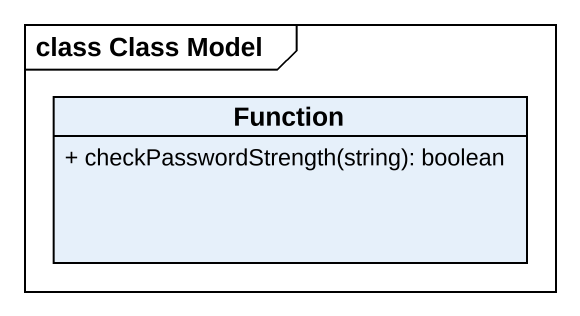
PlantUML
@startuml
mainframe class Class Model
hide circle
hide empty members
skinparam classAttributeIconSize 0
class Function {
  + checkPasswordStrength(string): boolean
}
@enduml
